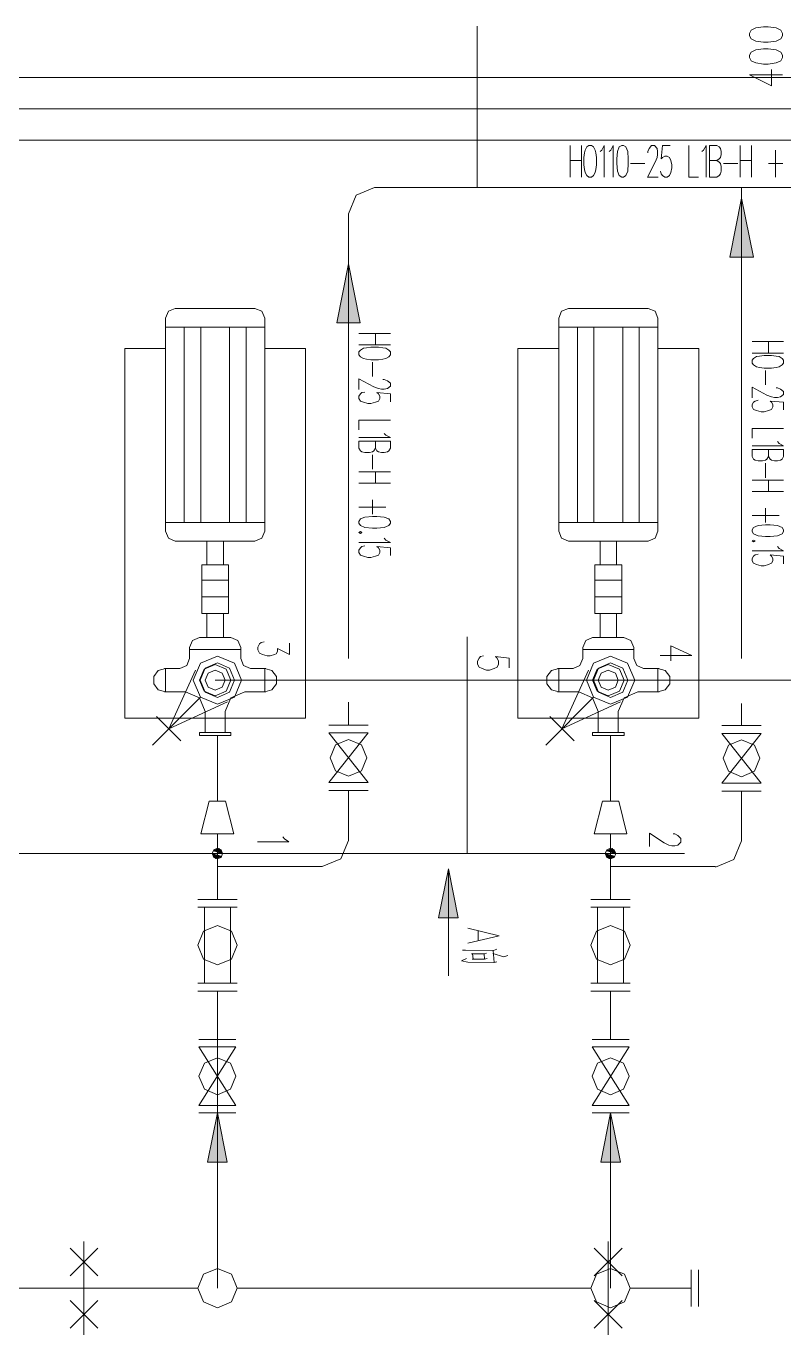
# Model space of a CAD drawing. Header units: millimetres. Extents: x 261 to 114907, y 32 to 1998430.
# Drawn here: x 71666 to 74558, y 1987894 to 1992889 of the extents above; entities that cross this region are included whole.
import ezdxf

# ---------------------------------------------------------------- set-up
doc = ezdxf.new("R2010")
doc.units = ezdxf.units.MM

msp = doc.modelspace()

# ---------------------------------------------------------------- hatches: boundary and pattern name
h = msp.add_hatch(color=0)
h.dxf.hatch_style = 2
h.paths.add_polyline_path([(74396.4, 1992232.3), (74351.6, 1992007.4), (74441.2, 1992007.4)])
h = msp.add_hatch(color=0)
h.dxf.hatch_style = 2
h.paths.add_polyline_path([(72895.9, 1991982), (72851.1, 1991757), (72941.2, 1991757)])
h = msp.add_hatch(color=0)
h.dxf.hatch_style = 2
h.paths.add_polyline_path([(72379.2, 1989726.5), (72379.2, 1989730), (72375.8, 1989730.8)])
h = msp.add_hatch(color=0)
h.dxf.hatch_style = 2
h.paths.add_polyline_path([(72390, 1989738.6), (72390, 1989745.9), (72379.2, 1989742)])
h = msp.add_hatch(color=0)
h.dxf.hatch_style = 2
h.paths.add_polyline_path([(72379.2, 1989726.5), (72390, 1989711.9), (72379.2, 1989730)])
h = msp.add_hatch(color=0)
h.dxf.hatch_style = 2
h.paths.add_polyline_path([(72390, 1989711.9), (72390, 1989726.5), (72379.2, 1989730)])
h = msp.add_hatch(color=0)
h.dxf.hatch_style = 2
h.paths.add_polyline_path([(72401.7, 1989735.2), (72401.7, 1989750.2), (72390, 1989745.9)])
h = msp.add_hatch(color=0)
h.dxf.hatch_style = 2
h.paths.add_polyline_path([(72390, 1989738.6), (72401.7, 1989735.2), (72390, 1989745.9)])
h = msp.add_hatch(color=0)
h.dxf.hatch_style = 2
h.paths.add_polyline_path([(72390, 1989711.9), (72401.7, 1989716.2), (72390, 1989726.5)])
h = msp.add_hatch(color=0)
h.dxf.hatch_style = 2
h.paths.add_polyline_path([(72401.7, 1989716.2), (72401.7, 1989723.1), (72390, 1989726.5)])
h = msp.add_hatch(color=0)
h.dxf.hatch_style = 2
h.paths.add_polyline_path([(72401.7, 1989735.2), (72412.4, 1989732.1), (72401.7, 1989750.2)])
h = msp.add_hatch(color=0)
h.dxf.hatch_style = 2
h.paths.add_polyline_path([(72412.4, 1989732.1), (72412.4, 1989735.6), (72401.7, 1989750.2)])
h = msp.add_hatch(color=0)
h.dxf.hatch_style = 2
h.paths.add_polyline_path([(72401.7, 1989716.2), (72412.4, 1989720.1), (72401.7, 1989723.1)])
h = msp.add_hatch(color=0)
h.dxf.hatch_style = 2
h.paths.add_polyline_path([(72412.4, 1989732.1), (72415.9, 1989730.8), (72412.4, 1989735.6)])
h = msp.add_hatch(color=0)
h.dxf.hatch_style = 2
h.paths.add_polyline_path([(73879.7, 1989726.5), (73879.7, 1989730), (73876.3, 1989730.8)])
h = msp.add_hatch(color=0)
h.dxf.hatch_style = 2
h.paths.add_polyline_path([(73890.5, 1989738.6), (73890.5, 1989745.9), (73879.7, 1989742)])
h = msp.add_hatch(color=0)
h.dxf.hatch_style = 2
h.paths.add_polyline_path([(73879.7, 1989726.5), (73890.5, 1989711.9), (73879.7, 1989730)])
h = msp.add_hatch(color=0)
h.dxf.hatch_style = 2
h.paths.add_polyline_path([(73890.5, 1989711.9), (73890.5, 1989726.5), (73879.7, 1989730)])
h = msp.add_hatch(color=0)
h.dxf.hatch_style = 2
h.paths.add_polyline_path([(73902.1, 1989735.2), (73902.1, 1989750.2), (73890.5, 1989745.9)])
h = msp.add_hatch(color=0)
h.dxf.hatch_style = 2
h.paths.add_polyline_path([(73890.5, 1989738.6), (73902.1, 1989735.2), (73890.5, 1989745.9)])
h = msp.add_hatch(color=0)
h.dxf.hatch_style = 2
h.paths.add_polyline_path([(73890.5, 1989711.9), (73902.1, 1989716.2), (73890.5, 1989726.5)])
h = msp.add_hatch(color=0)
h.dxf.hatch_style = 2
h.paths.add_polyline_path([(73902.1, 1989716.2), (73902.1, 1989723.1), (73890.5, 1989726.5)])
h = msp.add_hatch(color=0)
h.dxf.hatch_style = 2
h.paths.add_polyline_path([(73902.1, 1989735.2), (73912.9, 1989732.1), (73902.1, 1989750.2)])
h = msp.add_hatch(color=0)
h.dxf.hatch_style = 2
h.paths.add_polyline_path([(73912.9, 1989732.1), (73912.9, 1989735.6), (73902.1, 1989750.2)])
h = msp.add_hatch(color=0)
h.dxf.hatch_style = 2
h.paths.add_polyline_path([(73902.1, 1989716.2), (73912.9, 1989720.1), (73902.1, 1989723.1)])
h = msp.add_hatch(color=0)
h.dxf.hatch_style = 2
h.paths.add_polyline_path([(73912.9, 1989732.1), (73916.3, 1989730.8), (73912.9, 1989735.6)])
h = msp.add_hatch(color=0)
h.dxf.hatch_style = 2
h.paths.add_polyline_path([(73277.3, 1989673.1), (73239.4, 1989485.7), (73314.8, 1989485.7)])
h = msp.add_hatch(color=0)
h.dxf.hatch_style = 2
h.paths.add_polyline_path([(72396.1, 1988741), (72358.6, 1988553.6), (72433.5, 1988553.6)])
h = msp.add_hatch(color=0)
h.dxf.hatch_style = 2
h.paths.add_polyline_path([(73896.1, 1988741), (73858.6, 1988553.6), (73933.6, 1988553.6)])

# ---------------------------------------------------------------- linework, layer by layer
at = {"color": 0, "lineweight": 0}
for points in [[(73387.2, 1992889), (73387.2, 1992273.7)], [(74427, 1992702.9), (74510.1, 1992661.1), (74510.1, 1992723.6)], [(65565.6, 1992693.4), (75568, 1992693.4)], [(65805.6, 1992693.4), (75808.1, 1992693.4)], [(74427, 1992702.9), (74551.9, 1992702.9)], [(75688.3, 1992573.6), (65685.8, 1992573.6)], [(71876.4, 1992573.6), (71676, 1992573.6)], [(71676, 1992573.6), (71876.4, 1992573.6)], [(71898.3, 1992573.6), (71896.2, 1992573.6)], [(71896.2, 1992573.6), (71898.3, 1992573.6)], [(72118.1, 1992573.6), (71918.2, 1992573.6)], [(71918.2, 1992573.6), (72118.1, 1992573.6)], [(72140.1, 1992573.6), (72138.4, 1992573.6)], [(72138.4, 1992573.6), (72140.1, 1992573.6)], [(72360.3, 1992573.6), (72160.3, 1992573.6)], [(72160.3, 1992573.6), (72360.3, 1992573.6)], [(72382.3, 1992573.6), (72380.1, 1992573.6)], [(72380.1, 1992573.6), (72382.3, 1992573.6)], [(72602.5, 1992573.6), (72402.5, 1992573.6)], [(72402.5, 1992573.6), (72602.5, 1992573.6)], [(72624.4, 1992573.6), (72622.3, 1992573.6)], [(72622.3, 1992573.6), (72624.4, 1992573.6)], [(72844.2, 1992573.6), (72644.3, 1992573.6)], [(72644.3, 1992573.6), (72844.2, 1992573.6)], [(72866.6, 1992573.6), (72864.5, 1992573.6)], [(72864.5, 1992573.6), (72866.6, 1992573.6)], [(73086.4, 1992573.6), (72886.4, 1992573.6)], [(72886.4, 1992573.6), (73086.4, 1992573.6)], [(73108.4, 1992573.6), (73106.6, 1992573.6)], [(73106.6, 1992573.6), (73108.4, 1992573.6)], [(73328.6, 1992573.6), (73128.6, 1992573.6)], [(73128.6, 1992573.6), (73328.6, 1992573.6)], [(73350.5, 1992573.6), (73348.4, 1992573.6)], [(73348.4, 1992573.6), (73350.5, 1992573.6)], [(73570.7, 1992573.6), (73370.4, 1992573.6)], [(73370.4, 1992573.6), (73570.7, 1992573.6)], [(73592.7, 1992573.6), (73590.6, 1992573.6)], [(73590.6, 1992573.6), (73592.7, 1992573.6)], [(73812.5, 1992573.6), (73612.5, 1992573.6)], [(73612.5, 1992573.6), (73812.5, 1992573.6)], [(73834.5, 1992573.6), (73832.7, 1992573.6)], [(73832.7, 1992573.6), (73834.5, 1992573.6)], [(74054.7, 1992573.6), (73854.7, 1992573.6)], [(73854.7, 1992573.6), (74054.7, 1992573.6)], [(74076.6, 1992573.6), (74074.9, 1992573.6)], [(74074.9, 1992573.6), (74076.6, 1992573.6)], [(74296.8, 1992573.6), (74096.9, 1992573.6)], [(74096.9, 1992573.6), (74296.8, 1992573.6)], [(74318.8, 1992573.6), (74316.7, 1992573.6)], [(74316.7, 1992573.6), (74318.8, 1992573.6)], [(74539, 1992573.6), (74338.6, 1992573.6)], [(74338.6, 1992573.6), (74539, 1992573.6)], [(65805.6, 1992453.4), (75568, 1992453.4)], [(65805.6, 1992453.4), (75568, 1992453.4)], [(73741.8, 1992313.3), (73741.8, 1992433.6)], [(73785.3, 1992433.6), (73785.3, 1992313.3)], [(73856.4, 1992410.7), (73862.9, 1992416.3), (73872.4, 1992433.6), (73872.4, 1992313.3)], [(73890.5, 1992410.7), (73897.4, 1992416.3), (73906.4, 1992433.6), (73906.4, 1992313.3)], [(74039.1, 1992405.1), (74039.1, 1992410.7), (74043.9, 1992421.9), (74052.9, 1992433.6), (74064.1, 1992433.6), (74073.6, 1992421.9), (74075.8, 1992410.7), (74075.8, 1992399.1), (74073.6, 1992387.9), (74066.7, 1992370.6), (74037, 1992313.3), (74077.9, 1992313.3)], [(74123.6, 1992433.6), (74093.9, 1992433.6), (74089.6, 1992382.3), (74093.9, 1992387.9), (74103.3, 1992393.5), (74112.4, 1992393.5), (74121.4, 1992387.9), (74126.2, 1992376.2), (74130.5, 1992359.4), (74130.5, 1992347.8), (74126.2, 1992330.6), (74121.4, 1992319.4), (74112.4, 1992313.3), (74103.3, 1992313.3), (74093.9, 1992319.4), (74089.6, 1992325), (74087, 1992336.2)], [(74194.7, 1992433.6), (74194.7, 1992313.3), (74231.3, 1992313.3)], [(74244.7, 1992410.7), (74251.6, 1992416.3), (74261.1, 1992433.6), (74261.1, 1992313.3)], [(74274.4, 1992313.3), (74274.4, 1992433.6), (74302, 1992433.6), (74311, 1992428), (74315.8, 1992421.9), (74317.9, 1992410.7), (74317.9, 1992399.1), (74315.8, 1992387.9), (74311, 1992382.3), (74302, 1992376.2), (74274.4, 1992376.2)], [(74391.2, 1992313.3), (74391.2, 1992433.6)], [(74434.7, 1992433.6), (74434.7, 1992313.3)], [(74526.1, 1992416.3), (74526.1, 1992313.3)], [(73741.8, 1992376.2), (73785.3, 1992376.2)], [(73972.8, 1992365), (74027.5, 1992365)], [(74302, 1992376.2), (74311, 1992370.6), (74315.8, 1992365), (74317.9, 1992353.4), (74317.9, 1992336.2), (74315.8, 1992325), (74311, 1992319.4), (74302, 1992313.3), (74274.4, 1992313.3)], [(74327, 1992365), (74382.2, 1992365)], [(74391.2, 1992376.2), (74434.7, 1992376.2)], [(74498.5, 1992365), (74553.7, 1992365)], [(72995.9, 1992273.7), (72925.2, 1992244.4), (72895.9, 1992173.3)], [(74396.4, 1992273.7), (72995.9, 1992273.7)], [(75216.8, 1992273.7), (74396.4, 1992273.7)], [(74396.4, 1990475.9), (74396.4, 1992273.7)], [(72895.9, 1990475.5), (72895.9, 1992173.3)], [(72235.3, 1991811.7), (72209, 1991801), (72197.8, 1991774.3)], [(72197.8, 1990961.1), (72197.8, 1991774.3)], [(72539.1, 1991811.7), (72235.3, 1991811.7)], [(72576.6, 1991774.3), (72565.8, 1991801), (72539.1, 1991811.7)], [(72576.6, 1990961.1), (72576.6, 1991774.3)], [(73735.8, 1991811.7), (73709.5, 1991801), (73698.3, 1991774.3)], [(73698.3, 1990961.1), (73698.3, 1991774.3)], [(74039.6, 1991811.7), (73735.8, 1991811.7)], [(74077.1, 1991774.3), (74065.9, 1991801), (74039.6, 1991811.7)], [(74077.1, 1990961.1), (74077.1, 1991774.3)], [(72576.6, 1991740.6), (72197.8, 1991740.6)], [(72269.4, 1990994.7), (72269.4, 1991740.6)], [(72332.3, 1990994.7), (72332.3, 1991740.6)], [(72442.6, 1990994.7), (72442.6, 1991740.6)], [(72505.5, 1990994.7), (72505.5, 1991740.6)], [(72936, 1991716.5), (73056.2, 1991716.5)], [(72998.9, 1991716.5), (72998.9, 1991673)], [(74077.1, 1991740.6), (73698.3, 1991740.6)], [(73769.8, 1990994.7), (73769.8, 1991740.6)], [(73832.7, 1990994.7), (73832.7, 1991740.6)], [(73942.6, 1990994.7), (73942.6, 1991740.6)], [(74005.5, 1990994.7), (74005.5, 1991740.6)], [(73056.2, 1991673), (72936, 1991673)], [(74436.4, 1991685.1), (74556.2, 1991685.1)], [(74499.4, 1991685.1), (74499.4, 1991641.5)], [(72042.3, 1990248.4), (72042.3, 1991658.8)], [(72042.3, 1991658.8), (72197.8, 1991658.8)], [(72732.2, 1991658.8), (72576.6, 1991658.8)], [(72732.2, 1990248.4), (72732.2, 1991658.8)], [(73542.7, 1990248.4), (73542.7, 1991658.8)], [(73542.7, 1991658.8), (73698.3, 1991658.8)], [(74232.6, 1991658.8), (74077.1, 1991658.8)], [(74232.6, 1990248.4), (74232.6, 1991658.8)], [(74556.2, 1991641.5), (74436.4, 1991641.5)], [(72987.3, 1991607.1), (72987.3, 1991551.9)], [(74487.7, 1991575.2), (74487.7, 1991520.4)], [(73027.3, 1991540.7), (73032.9, 1991540.7), (73044.6, 1991536), (73056.2, 1991526.9), (73056.2, 1991515.3), (73044.6, 1991506.2), (73032.9, 1991504.1), (73021.7, 1991504.1), (73010.1, 1991506.2), (72993.3, 1991513.1), (72936, 1991542.9), (72936, 1991501.9)], [(73056.2, 1991455.8), (73056.2, 1991485.5), (73004.5, 1991490.3), (73010.1, 1991485.5), (73016.1, 1991476.5), (73016.1, 1991467.4), (73010.1, 1991458.4), (72998.9, 1991453.7), (72981.7, 1991449.3), (72970.5, 1991449.3), (72953.2, 1991453.7), (72941.6, 1991458.4), (72936, 1991467.4), (72936, 1991476.5), (72941.6, 1991485.5), (72947.6, 1991490.3), (72958.8, 1991492.4)], [(74527.8, 1991508.8), (74533.4, 1991508.8), (74545, 1991504.1), (74556.2, 1991495), (74556.2, 1991483.8), (74545, 1991474.8), (74533.4, 1991472.2), (74522.2, 1991472.2), (74510.6, 1991474.8), (74493.3, 1991481.2), (74436.4, 1991511), (74436.4, 1991470)], [(74556.2, 1991424.4), (74556.2, 1991454.1), (74505, 1991458.4), (74510.6, 1991454.1), (74516.2, 1991445), (74516.2, 1991435.6), (74510.6, 1991426.5), (74499.4, 1991421.8), (74482.1, 1991417.5), (74470.5, 1991417.5), (74453.7, 1991421.8), (74442, 1991426.5), (74436.4, 1991435.6), (74436.4, 1991445), (74442, 1991454.1), (74447.7, 1991458.4), (74459.3, 1991461)], [(73056.2, 1991385.1), (72936, 1991385.1), (72936, 1991348.5)], [(73032.9, 1991334.7), (73039, 1991327.8), (73056.2, 1991318.8), (72936, 1991318.8)], [(74556.2, 1991353.2), (74436.4, 1991353.2), (74436.4, 1991316.6)], [(72936, 1991305), (73056.2, 1991305), (73056.2, 1991277.8), (73050.2, 1991268.4), (73044.6, 1991264), (73032.9, 1991261.5), (73021.7, 1991261.5), (73010.1, 1991264), (73004.5, 1991268.4), (72998.9, 1991277.8), (72998.9, 1991305)], [(72998.9, 1991277.8), (72993.3, 1991268.4), (72987.3, 1991264), (72976.1, 1991261.5), (72958.8, 1991261.5), (72947.6, 1991264), (72941.6, 1991268.4), (72936, 1991277.8), (72936, 1991305)], [(74533.4, 1991303.3), (74539.4, 1991296.4), (74556.2, 1991286.9), (74436.4, 1991286.9)], [(74436.4, 1991273.5), (74556.2, 1991273.5), (74556.2, 1991246), (74550.6, 1991236.9), (74545, 1991232.2), (74533.4, 1991230), (74522.2, 1991230), (74510.6, 1991232.2), (74505, 1991236.9), (74499.4, 1991246), (74499.4, 1991273.5)], [(74499.4, 1991246), (74493.3, 1991236.9), (74487.7, 1991232.2), (74476.5, 1991230), (74459.3, 1991230), (74447.7, 1991232.2), (74442, 1991236.9), (74436.4, 1991246), (74436.4, 1991273.5)], [(72987.3, 1991252.4), (72987.3, 1991197.7)], [(74487.7, 1991221), (74487.7, 1991165.8)], [(72936, 1991188.6), (73056.2, 1991188.6)], [(72998.9, 1991188.6), (72998.9, 1991145.1)], [(73056.2, 1991145.1), (72936, 1991145.1)], [(74436.4, 1991156.8), (74556.2, 1991156.8)], [(74556.2, 1991113.2), (74436.4, 1991113.2)], [(74499.4, 1991156.8), (74499.4, 1991113.2)], [(72987.3, 1991080.9), (72987.3, 1991026.2)], [(73039, 1991053.8), (72936, 1991053.8)], [(74539.4, 1991021.9), (74436.4, 1991021.9)], [(74487.7, 1991049.5), (74487.7, 1990994.3)], [(72576.6, 1990994.7), (72197.8, 1990994.7)], [(74077.1, 1990994.7), (73698.3, 1990994.7)], [(72197.8, 1990961.1), (72209, 1990934.4), (72235.3, 1990923.6)], [(72539.1, 1990923.6), (72235.3, 1990923.6)], [(72356, 1990832.7), (72356, 1990923.6)], [(72418.9, 1990832.7), (72418.9, 1990923.6)], [(72539.1, 1990923.6), (72565.8, 1990934.4), (72576.6, 1990961.1)], [(73032.9, 1990934.8), (73039, 1990927.9), (73056.2, 1990918.9), (72936, 1990918.9)], [(73698.3, 1990961.1), (73709.5, 1990934.4), (73735.8, 1990923.6)], [(74039.6, 1990923.6), (73735.8, 1990923.6)], [(73856.4, 1990832.7), (73856.4, 1990923.6)], [(73918.9, 1990832.7), (73918.9, 1990923.6)], [(74039.6, 1990923.6), (74065.9, 1990934.4), (74077.1, 1990961.1)], [(73056.2, 1990868.5), (73056.2, 1990898.2), (73004.5, 1990902.9), (73010.1, 1990898.2), (73016.1, 1990889.2), (73016.1, 1990879.7), (73010.1, 1990870.6), (72998.9, 1990866.3), (72981.7, 1990861.6), (72970.5, 1990861.6), (72953.2, 1990866.3), (72941.6, 1990870.6), (72936, 1990879.7), (72936, 1990889.2), (72941.6, 1990898.2), (72947.6, 1990902.9), (72958.8, 1990905.1)], [(74533.4, 1990902.9), (74539.4, 1990896), (74556.2, 1990887), (74436.4, 1990887)], [(74556.2, 1990836.6), (74556.2, 1990866.3), (74505, 1990871.1), (74510.6, 1990866.3), (74516.2, 1990857.3), (74516.2, 1990848.2), (74510.6, 1990839.2), (74499.4, 1990834.4), (74482.1, 1990829.7), (74470.5, 1990829.7), (74453.7, 1990834.4), (74442, 1990839.2), (74436.4, 1990848.2), (74436.4, 1990857.3), (74442, 1990866.3), (74447.7, 1990871.1), (74459.3, 1990873.2)], [(72438.3, 1990832.7), (72336.2, 1990832.7)], [(72336.2, 1990647.8), (72336.2, 1990832.7)], [(72438.3, 1990647.8), (72438.3, 1990832.7)], [(73938.7, 1990832.7), (73836.6, 1990832.7)], [(73836.6, 1990647.8), (73836.6, 1990832.7)], [(73938.7, 1990647.8), (73938.7, 1990832.7)], [(72438.3, 1990775), (72336.2, 1990775)], [(73938.7, 1990775), (73836.6, 1990775)], [(72438.3, 1990711.2), (72336.2, 1990711.2)], [(73938.7, 1990711.2), (73836.6, 1990711.2)], [(72438.3, 1990647.8), (72336.2, 1990647.8)], [(72356, 1990555.6), (72356, 1990647.8)], [(72418.9, 1990555.6), (72418.9, 1990647.8)], [(73938.7, 1990647.8), (73836.6, 1990647.8)], [(73856.4, 1990555.6), (73856.4, 1990647.8)], [(73918.9, 1990555.6), (73918.9, 1990647.8)], [(72327.5, 1990555.6), (72300.8, 1990544.4), (72290, 1990518.1)], [(72290, 1990475.5), (72290, 1990518.1)], [(72446.9, 1990555.6), (72327.5, 1990555.6)], [(72484.8, 1990518.1), (72473.6, 1990544.4), (72446.9, 1990555.6)], [(72484.8, 1990475.5), (72484.8, 1990518.1)], [(72671, 1990534.1), (72671, 1990491), (72625.3, 1990513.8), (72625.3, 1990502.6), (72619.7, 1990494), (72613.7, 1990491), (72596.9, 1990485.4), (72585.2, 1990485.4), (72568, 1990491), (72556.8, 1990496.6), (72550.8, 1990508.2), (72550.8, 1990519.4), (72556.8, 1990531.1), (72562.4, 1990536.7), (72574, 1990539.7)], [(73348.8, 1990558.2), (73348.8, 1989730.8)], [(73828, 1990555.6), (73801.3, 1990544.4), (73790.5, 1990518.1)], [(73790.5, 1990475.5), (73790.5, 1990518.1)], [(73947.4, 1990555.6), (73828, 1990555.6)], [(73984.8, 1990518.1), (73974.1, 1990544.4), (73947.4, 1990555.6)], [(73984.8, 1990475.5), (73984.8, 1990518.1)], [(74086.1, 1990486.7), (74205.9, 1990486.7), (74126.2, 1990523.7), (74126.2, 1990466.4)], [(72252.6, 1990438), (72278.8, 1990449.2), (72290, 1990475.5)], [(72484.8, 1990510.4), (72290, 1990510.4)], [(72484.8, 1990475.5), (72495.6, 1990449.2), (72522.3, 1990438)], [(73509.1, 1990440.1), (73509.1, 1990477.2), (73457.4, 1990482.8), (73463, 1990477.2), (73469, 1990465.6), (73469, 1990454.4), (73463, 1990442.7), (73451.8, 1990437.1), (73434.6, 1990431.5), (73423.4, 1990431.5), (73406.1, 1990437.1), (73394.5, 1990442.7), (73388.9, 1990454.4), (73388.9, 1990465.6), (73394.5, 1990477.2), (73400.5, 1990482.8), (73411.7, 1990485.8)], [(73753, 1990438), (73779.3, 1990449.2), (73790.5, 1990475.5)], [(73984.8, 1990510.4), (73790.5, 1990510.4)], [(73984.8, 1990475.5), (73996, 1990449.2), (74022.3, 1990438)], [(72197.8, 1990438), (72170.3, 1990430.2), (72153, 1990407.4), (72153, 1990378.5), (72170.3, 1990355.7), (72197.8, 1990347.9)], [(72193.5, 1990438), (72252.6, 1990438)], [(72197.8, 1990347.9), (72197.8, 1990438)], [(72210.3, 1990207.4), (72312.5, 1990431.1)], [(72522.3, 1990438), (72581.3, 1990438)], [(72576.6, 1990347.9), (72576.6, 1990438)], [(72576.6, 1990347.9), (72604.2, 1990355.7), (72621.9, 1990378.5), (72621.9, 1990407.4), (72604.2, 1990430.2), (72576.6, 1990438)], [(73698.3, 1990438), (73670.7, 1990430.2), (73653.5, 1990407.4), (73653.5, 1990378.5), (73670.7, 1990355.7), (73698.3, 1990347.9)], [(73693.5, 1990438), (73753, 1990438)], [(73698.3, 1990347.9), (73698.3, 1990438)], [(73710.4, 1990207.4), (73812.5, 1990431.1)], [(74022.3, 1990438), (74081.4, 1990438)], [(74077.1, 1990347.9), (74077.1, 1990438)], [(74077.1, 1990347.9), (74104.6, 1990355.7), (74121.9, 1990378.5), (74121.9, 1990407.4), (74104.6, 1990430.2), (74077.1, 1990438)], [(75138, 1990393.2), (72387.4, 1990393.2)], [(72331, 1990328.1), (72148.3, 1990145.4)], [(72193.5, 1990347.9), (72274.1, 1990347.9)], [(72349.1, 1990272.9), (72327.1, 1990325.9), (72274.1, 1990347.9)], [(72500.3, 1990347.9), (72447.3, 1990325.9), (72425.4, 1990272.9)], [(72500.3, 1990347.9), (72581.3, 1990347.9)], [(73831.4, 1990328.1), (73648.7, 1990145.4)], [(73693.5, 1990347.9), (73774.6, 1990347.9)], [(73849.5, 1990272.9), (73827.6, 1990325.9), (73774.6, 1990347.9)], [(74000.8, 1990347.9), (73947.8, 1990325.9), (73925.8, 1990272.9)], [(74000.8, 1990347.9), (74081.4, 1990347.9)], [(72210.3, 1990207.4), (72434, 1990309.6)], [(72349.1, 1990272.9), (72349.1, 1990193.2)], [(72425.4, 1990272.9), (72425.4, 1990193.2)], [(72895.9, 1990221.7), (72895.9, 1990309.1)], [(73710.4, 1990207.4), (73934.4, 1990309.6)], [(73849.5, 1990272.9), (73849.5, 1990193.2)], [(73925.8, 1990272.9), (73925.8, 1990193.2)], [(74396.4, 1990219.9), (74396.4, 1990303.5)], [(72042.3, 1990248.4), (72732.2, 1990248.4)], [(72163.8, 1990254), (72256.4, 1990160.9)], [(72820.9, 1990221.7), (72970.9, 1990221.7)], [(73542.7, 1990248.4), (74232.6, 1990248.4)], [(73664.2, 1990254), (73756.9, 1990160.9)], [(74321.4, 1990219.9), (74471.4, 1990219.9)], [(72327.1, 1990193.2), (72327.1, 1990181.6)], [(72327.1, 1990193.2), (72447.3, 1990193.2)], [(72327.1, 1990181.6), (72447.3, 1990181.6)], [(72396.1, 1989931.2), (72396.1, 1990181.6)], [(72447.3, 1990193.2), (72447.3, 1990181.6)], [(72970.9, 1990191.9), (72820.9, 1990001.9)], [(72970.9, 1990001.9), (72820.9, 1990191.9)], [(72820.9, 1990191.9), (72970.9, 1990191.9)], [(73827.6, 1990193.2), (73827.6, 1990181.6)], [(73827.6, 1990193.2), (73947.8, 1990193.2)], [(73827.6, 1990181.6), (73947.8, 1990181.6)], [(73896.1, 1989931.2), (73896.1, 1990181.6)], [(73947.8, 1990193.2), (73947.8, 1990181.6)], [(74471.4, 1990189.8), (74321.4, 1989999.7)], [(74471.4, 1989999.7), (74321.4, 1990189.8)], [(74321.4, 1990189.8), (74471.4, 1990189.8)], [(72820.9, 1990001.9), (72970.9, 1990001.9)], [(72820.9, 1989971.7), (72970.9, 1989971.7)], [(72895.9, 1989781.3), (72895.9, 1989971.7)], [(74321.4, 1989999.7), (74471.4, 1989999.7)], [(74321.4, 1989969.6), (74471.4, 1989969.6)], [(74396.4, 1989779.5), (74396.4, 1989969.6)], [(72364.6, 1989931.2), (72333.1, 1989806.3)], [(72427.1, 1989931.2), (72364.6, 1989931.2)], [(72458.5, 1989806.3), (72427.1, 1989931.2)], [(73865, 1989931.2), (73833.6, 1989806.3)], [(73927.5, 1989931.2), (73865, 1989931.2)], [(73958.6, 1989806.3), (73927.5, 1989931.2)], [(72458.5, 1989806.3), (72333.1, 1989806.3)], [(72396.1, 1989806.3), (72396.1, 1989556.3)], [(72645.6, 1989795.5), (72651.6, 1989786.9), (72668.8, 1989775.7), (72548.6, 1989775.7)], [(72795.9, 1989681.3), (72866.6, 1989710.6), (72895.9, 1989781.3)], [(73958.6, 1989806.3), (73833.6, 1989806.3)], [(73896.1, 1989806.3), (73896.1, 1989556.3)], [(74135.7, 1989806.3), (74141.3, 1989806.3), (74152.9, 1989800.7), (74164.1, 1989789), (74164.1, 1989774.8), (74152.9, 1989763.6), (74141.3, 1989760.6), (74130.1, 1989760.6), (74118.4, 1989763.6), (74101.2, 1989771.8), (74044.3, 1989809.3), (74044.3, 1989757.6)], [(74296.4, 1989679.6), (74367.1, 1989708.4), (74396.4, 1989779.5)], [(70291, 1989730.8), (74178.8, 1989730.8)], [(72396.1, 1989681.3), (72795.9, 1989681.3)], [(73277.3, 1989264.2), (73277.3, 1989673.1)], [(73896.1, 1989681.3), (74296.4, 1989681.3)], [(72471, 1989556.3), (72320.6, 1989556.3)], [(72471, 1989526.2), (72320.6, 1989526.2)], [(72346.1, 1989236.2), (72346.1, 1989526.2)], [(72446, 1989526.2), (72446, 1989236.2)], [(73821.1, 1989556.3), (73971.1, 1989556.3)], [(73821.1, 1989526.2), (73971.1, 1989526.2)], [(73846.1, 1989526.2), (73846.1, 1989236.2)], [(73946.1, 1989236.2), (73946.1, 1989526.2)], [(73351, 1989446), (73471.2, 1989417.6), (73351, 1989389.6)], [(73391, 1989435.7), (73391, 1989399.5)], [(73449.6, 1989361.1), (73462.1, 1989365.9)], [(73447.9, 1989361.1), (73452.7, 1989315.9), (73462.1, 1989318), (73451.4, 1989315.9), (73351.8, 1989316.3), (73326.8, 1989321.5), (73347.1, 1989330.1)], [(73449.6, 1989361.1), (73331.6, 1989362), (73341.1, 1989363.3)], [(73413.4, 1989348.2), (73366, 1989348.2), (73370.8, 1989350.3)], [(73413.4, 1989348.2), (73414.7, 1989328.4), (73425.9, 1989330.1), (73414.7, 1989327.9), (73367.8, 1989327.9), (73372.5, 1989328.4), (73369.1, 1989349.1)], [(73413.4, 1989348.2), (73422.9, 1989351.2)], [(73488.9, 1989337), (73446.6, 1989350.3)], [(73488.9, 1989337), (73504.8, 1989342.6)], [(72471, 1989236.2), (72320.6, 1989236.2)], [(73821.1, 1989236.2), (73971.1, 1989236.2)], [(72471, 1989206), (72320.6, 1989206)], [(72396.1, 1989206), (72396.1, 1988072.7)], [(73821.1, 1989206), (73971.1, 1989206)], [(73896.1, 1989206), (73896.1, 1989021.1)], [(72466.3, 1989021.1), (72325.4, 1989021.1)], [(73825.8, 1989021.1), (73966.7, 1989021.1)], [(72466.3, 1988993.1), (72325.4, 1988993.1)], [(72325.4, 1988769), (72466.3, 1988993.1)], [(72325.4, 1988993.1), (72466.3, 1988769)], [(73825.8, 1988993.1), (73966.7, 1988993.1)], [(73966.7, 1988993.1), (73825.8, 1988769)], [(73966.7, 1988769), (73825.8, 1988993.1)], [(72466.3, 1988769), (72325.4, 1988769)], [(73825.8, 1988769), (73966.7, 1988769)], [(72466.3, 1988741), (72325.4, 1988741)], [(73825.8, 1988741), (73966.7, 1988741)], [(73896.1, 1988741), (73896.1, 1988072.7)], [(71939.7, 1988119.6), (71833.7, 1988225.6)], [(71833.7, 1988119.6), (71939.7, 1988225.6)], [(71886.7, 1988250.6), (71886.7, 1987894.3)], [(73940.5, 1988119.6), (73834, 1988225.6)], [(73834, 1988119.6), (73940.5, 1988225.6)], [(73887, 1988250.6), (73887, 1987894.3)], [(74203.3, 1988002), (74203.3, 1988142.9)], [(74231.3, 1988002), (74231.3, 1988142.9)], [(72102.6, 1988072.7), (71536.8, 1988072.7)], [(72320.6, 1988072.7), (72102.6, 1988072.7)], [(73821.1, 1988072.7), (72471, 1988072.7)], [(74203.3, 1988072.7), (73971.1, 1988072.7)], [(71939.7, 1988025.7), (71833.7, 1987919.3)], [(71833.7, 1988025.7), (71939.7, 1987919.3)], [(73940.5, 1988025.7), (73834, 1987919.3)], [(73834, 1988025.7), (73940.5, 1987919.3)]]:
    msp.add_lwpolyline(points, dxfattribs=at)
for points in [[(74427, 1992852.8), (74432.6, 1992840.3), (74450.7, 1992832.2), (74480.4, 1992827.8), (74498.1, 1992827.8), (74528.2, 1992832.2), (74545.9, 1992840.3), (74551.9, 1992852.8), (74551.9, 1992861), (74545.9, 1992873.5), (74528.2, 1992882.1), (74498.1, 1992886), (74480.4, 1992886), (74450.7, 1992882.1), (74432.6, 1992873.5), (74427, 1992861)], [(74427, 1992769.2), (74432.6, 1992756.7), (74450.7, 1992748.6), (74480.4, 1992744.3), (74498.1, 1992744.3), (74528.2, 1992748.6), (74545.9, 1992756.7), (74551.9, 1992769.2), (74551.9, 1992777.9), (74545.9, 1992790.4), (74528.2, 1992798.5), (74498.1, 1992802.9), (74480.4, 1992802.9), (74450.7, 1992798.5), (74432.6, 1992790.4), (74427, 1992777.9)], [(73794.4, 1992359.4), (73794.4, 1992387.9), (73797, 1992405.1), (73799.1, 1992416.3), (73806, 1992428), (73812.9, 1992433.6), (73824.1, 1992433.6), (73831, 1992428), (73837.9, 1992416.3), (73840.1, 1992405.1), (73842.6, 1992387.9), (73842.6, 1992359.4), (73840.1, 1992342.2), (73837.9, 1992330.6), (73831, 1992319.4), (73824.1, 1992313.3), (73812.9, 1992313.3), (73806, 1992319.4), (73799.1, 1992330.6), (73797, 1992342.2)], [(73920.2, 1992365), (73920.2, 1992382.3), (73922.4, 1992410.7), (73929.3, 1992428), (73938.7, 1992433.6), (73945.2, 1992433.6), (73954.7, 1992428), (73961.6, 1992410.7), (73963.7, 1992382.3), (73963.7, 1992365), (73961.6, 1992336.2), (73954.7, 1992319.4), (73945.2, 1992313.3), (73938.7, 1992313.3), (73929.3, 1992319.4), (73922.4, 1992336.2)], [(74396.4, 1992232.3), (74351.6, 1992007.4), (74441.2, 1992007.4)], [(72895.9, 1991982), (72851.1, 1991757), (72941.2, 1991757)], [(72981.7, 1991663.9), (73010.1, 1991663.9), (73027.3, 1991661.8), (73039, 1991659.6), (73050.2, 1991652.7), (73056.2, 1991645.8), (73056.2, 1991634.2), (73050.2, 1991627.3), (73039, 1991620.4), (73027.3, 1991618.3), (73010.1, 1991616.1), (72981.7, 1991616.1), (72964.4, 1991618.3), (72953.2, 1991620.4), (72941.6, 1991627.3), (72936, 1991634.2), (72936, 1991645.8), (72941.6, 1991652.7), (72953.2, 1991659.6), (72964.4, 1991661.8)], [(74482.1, 1991632.5), (74510.6, 1991632.5), (74527.8, 1991629.9), (74539.4, 1991627.7), (74550.6, 1991620.8), (74556.2, 1991614), (74556.2, 1991602.8), (74550.6, 1991595.9), (74539.4, 1991589), (74527.8, 1991586.4), (74510.6, 1991584.2), (74482.1, 1991584.2), (74464.9, 1991586.4), (74453.7, 1991589), (74442, 1991595.9), (74436.4, 1991602.8), (74436.4, 1991614), (74442, 1991620.8), (74453.7, 1991627.7), (74464.9, 1991629.9)], [(72987.3, 1991017.1), (73004.5, 1991017.1), (73032.9, 1991014.5), (73050.2, 1991008.1), (73056.2, 1990998.6), (73056.2, 1990991.7), (73050.2, 1990982.7), (73032.9, 1990975.8), (73004.5, 1990973.6), (72987.3, 1990973.6), (72958.8, 1990975.8), (72941.6, 1990982.7), (72936, 1990991.7), (72936, 1990998.6), (72941.6, 1991008.1), (72958.8, 1991014.5)], [(74487.7, 1990985.2), (74505, 1990985.2), (74533.4, 1990983.1), (74550.6, 1990976.2), (74556.2, 1990967.1), (74556.2, 1990960.3), (74550.6, 1990951.2), (74533.4, 1990944.3), (74505, 1990941.7), (74487.7, 1990941.7), (74459.3, 1990944.3), (74442, 1990951.2), (74436.4, 1990960.3), (74436.4, 1990967.1), (74442, 1990976.2), (74459.3, 1990983.1)], [(72941.6, 1990959.8), (72936, 1990956.4), (72941.6, 1990952.9), (72947.6, 1990956.4)], [(74442, 1990927.9), (74436.4, 1990924.9), (74442, 1990921.5), (74447.7, 1990924.9)], [(72303.8, 1990393.2), (72331, 1990458.2), (72396.1, 1990485), (72460.7, 1990458.2), (72487.8, 1990393.2), (72460.7, 1990328.1), (72396.1, 1990300.9), (72331, 1990328.1)], [(73804.3, 1990393.2), (73831.4, 1990458.2), (73896.1, 1990485), (73961.1, 1990458.2), (73988.3, 1990393.2), (73961.1, 1990328.1), (73896.1, 1990300.9), (73831.4, 1990328.1)], [(72327.1, 1990393.2), (72344.8, 1990435.4), (72387.4, 1990453.1), (72429.7, 1990435.4), (72447.3, 1990393.2), (72429.7, 1990350.5), (72387.4, 1990332.8), (72344.8, 1990350.5)], [(72330.1, 1990393.2), (72349.5, 1990439.3), (72396.1, 1990458.7), (72442.2, 1990439.3), (72461.6, 1990393.2), (72442.2, 1990346.6), (72396.1, 1990327.2), (72349.5, 1990346.6)], [(72349.1, 1990393.2), (72360.3, 1990419.9), (72387.4, 1990431.1), (72414.2, 1990419.9), (72425.4, 1990393.2), (72414.2, 1990366), (72387.4, 1990354.8), (72360.3, 1990366)], [(73827.6, 1990393.2), (73845.2, 1990435.4), (73887.5, 1990453.1), (73930.1, 1990435.4), (73947.8, 1990393.2), (73930.1, 1990350.5), (73887.5, 1990332.8), (73845.2, 1990350.5)], [(73830.6, 1990393.2), (73850, 1990439.3), (73896.1, 1990458.7), (73942.6, 1990439.3), (73962, 1990393.2), (73942.6, 1990346.6), (73896.1, 1990327.2), (73850, 1990346.6)], [(73849.5, 1990393.2), (73860.7, 1990419.9), (73887.5, 1990431.1), (73914.6, 1990419.9), (73925.8, 1990393.2), (73914.6, 1990366), (73887.5, 1990354.8), (73860.7, 1990366)], [(72825.7, 1990096.7), (72846.4, 1990146.2), (72895.9, 1990166.9), (72945.9, 1990146.2), (72966.2, 1990096.7), (72945.9, 1990047.1), (72895.9, 1990026.5), (72846.4, 1990047.1)], [(74326.1, 1990095), (74346.8, 1990144.5), (74396.4, 1990165.2), (74445.9, 1990144.5), (74466.6, 1990095), (74445.9, 1990045), (74396.4, 1990024.3), (74346.8, 1990045)], [(72375.8, 1989730.8), (72381.8, 1989745.1), (72396.1, 1989751.1), (72409.8, 1989745.1), (72415.9, 1989730.8), (72409.8, 1989716.6), (72396.1, 1989711), (72381.8, 1989716.6)], [(72375.8, 1989730.8), (72381.8, 1989745.1), (72396.1, 1989751.1), (72409.8, 1989745.1), (72415.9, 1989730.8), (72409.8, 1989716.6), (72396.1, 1989711), (72381.8, 1989716.6)], [(72379.2, 1989726.5), (72379.2, 1989730), (72375.8, 1989730.8)], [(72390, 1989738.6), (72390, 1989745.9), (72379.2, 1989742)], [(72379.2, 1989726.5), (72390, 1989711.9), (72379.2, 1989730)], [(72390, 1989711.9), (72390, 1989726.5), (72379.2, 1989730)], [(72401.7, 1989735.2), (72401.7, 1989750.2), (72390, 1989745.9)], [(72390, 1989738.6), (72401.7, 1989735.2), (72390, 1989745.9)], [(72390, 1989711.9), (72401.7, 1989716.2), (72390, 1989726.5)], [(72401.7, 1989716.2), (72401.7, 1989723.1), (72390, 1989726.5)], [(72401.7, 1989735.2), (72412.4, 1989732.1), (72401.7, 1989750.2)], [(72412.4, 1989732.1), (72412.4, 1989735.6), (72401.7, 1989750.2)], [(72401.7, 1989716.2), (72412.4, 1989720.1), (72401.7, 1989723.1)], [(72412.4, 1989732.1), (72415.9, 1989730.8), (72412.4, 1989735.6)], [(73876.3, 1989730.8), (73881.9, 1989745.1), (73896.1, 1989751.1), (73910.3, 1989745.1), (73916.3, 1989730.8), (73910.3, 1989716.6), (73896.1, 1989711), (73881.9, 1989716.6)], [(73876.3, 1989730.8), (73881.9, 1989745.1), (73896.1, 1989751.1), (73910.3, 1989745.1), (73916.3, 1989730.8), (73910.3, 1989716.6), (73896.1, 1989711), (73881.9, 1989716.6)], [(73879.7, 1989726.5), (73879.7, 1989730), (73876.3, 1989730.8)], [(73890.5, 1989738.6), (73890.5, 1989745.9), (73879.7, 1989742)], [(73879.7, 1989726.5), (73890.5, 1989711.9), (73879.7, 1989730)], [(73890.5, 1989711.9), (73890.5, 1989726.5), (73879.7, 1989730)], [(73902.1, 1989735.2), (73902.1, 1989750.2), (73890.5, 1989745.9)], [(73890.5, 1989738.6), (73902.1, 1989735.2), (73890.5, 1989745.9)], [(73890.5, 1989711.9), (73902.1, 1989716.2), (73890.5, 1989726.5)], [(73902.1, 1989716.2), (73902.1, 1989723.1), (73890.5, 1989726.5)], [(73902.1, 1989735.2), (73912.9, 1989732.1), (73902.1, 1989750.2)], [(73912.9, 1989732.1), (73912.9, 1989735.6), (73902.1, 1989750.2)], [(73902.1, 1989716.2), (73912.9, 1989720.1), (73902.1, 1989723.1)], [(73912.9, 1989732.1), (73916.3, 1989730.8), (73912.9, 1989735.6)], [(73277.3, 1989673.1), (73239.4, 1989485.7), (73314.8, 1989485.7)], [(72320.6, 1989381.4), (72342.6, 1989434.4), (72396.1, 1989456.4), (72449.1, 1989434.4), (72471, 1989381.4), (72449.1, 1989328.4), (72396.1, 1989306.4), (72342.6, 1989328.4)], [(73821.1, 1989381.4), (73843.1, 1989434.4), (73896.1, 1989456.4), (73949.1, 1989434.4), (73971.1, 1989381.4), (73949.1, 1989328.4), (73896.1, 1989306.4), (73843.1, 1989328.4)], [(72325.4, 1988881.1), (72346.1, 1988930.6), (72396.1, 1988951.3), (72445.6, 1988930.6), (72466.3, 1988881.1), (72445.6, 1988831.5), (72396.1, 1988810.8), (72346.1, 1988831.5)], [(73825.8, 1988881.1), (73846.5, 1988930.6), (73896.1, 1988951.3), (73946.1, 1988930.6), (73966.7, 1988881.1), (73946.1, 1988831.5), (73896.1, 1988810.8), (73846.5, 1988831.5)], [(72396.1, 1988741), (72358.6, 1988553.6), (72433.5, 1988553.6)], [(73896.1, 1988741), (73858.6, 1988553.6), (73933.6, 1988553.6)], [(72320.6, 1988072.7), (72342.6, 1988125.7), (72396.1, 1988147.7), (72449.1, 1988125.7), (72471, 1988072.7), (72449.1, 1988019.7), (72396.1, 1987997.7), (72342.6, 1988019.7)], [(73821.1, 1988072.7), (73843.1, 1988125.7), (73896.1, 1988147.7), (73949.1, 1988125.7), (73971.1, 1988072.7), (73949.1, 1988019.7), (73896.1, 1987997.7), (73843.1, 1988019.7)]]:
    msp.add_lwpolyline(points, close=True, dxfattribs=at)

doc.saveas('drawing.dxf')
